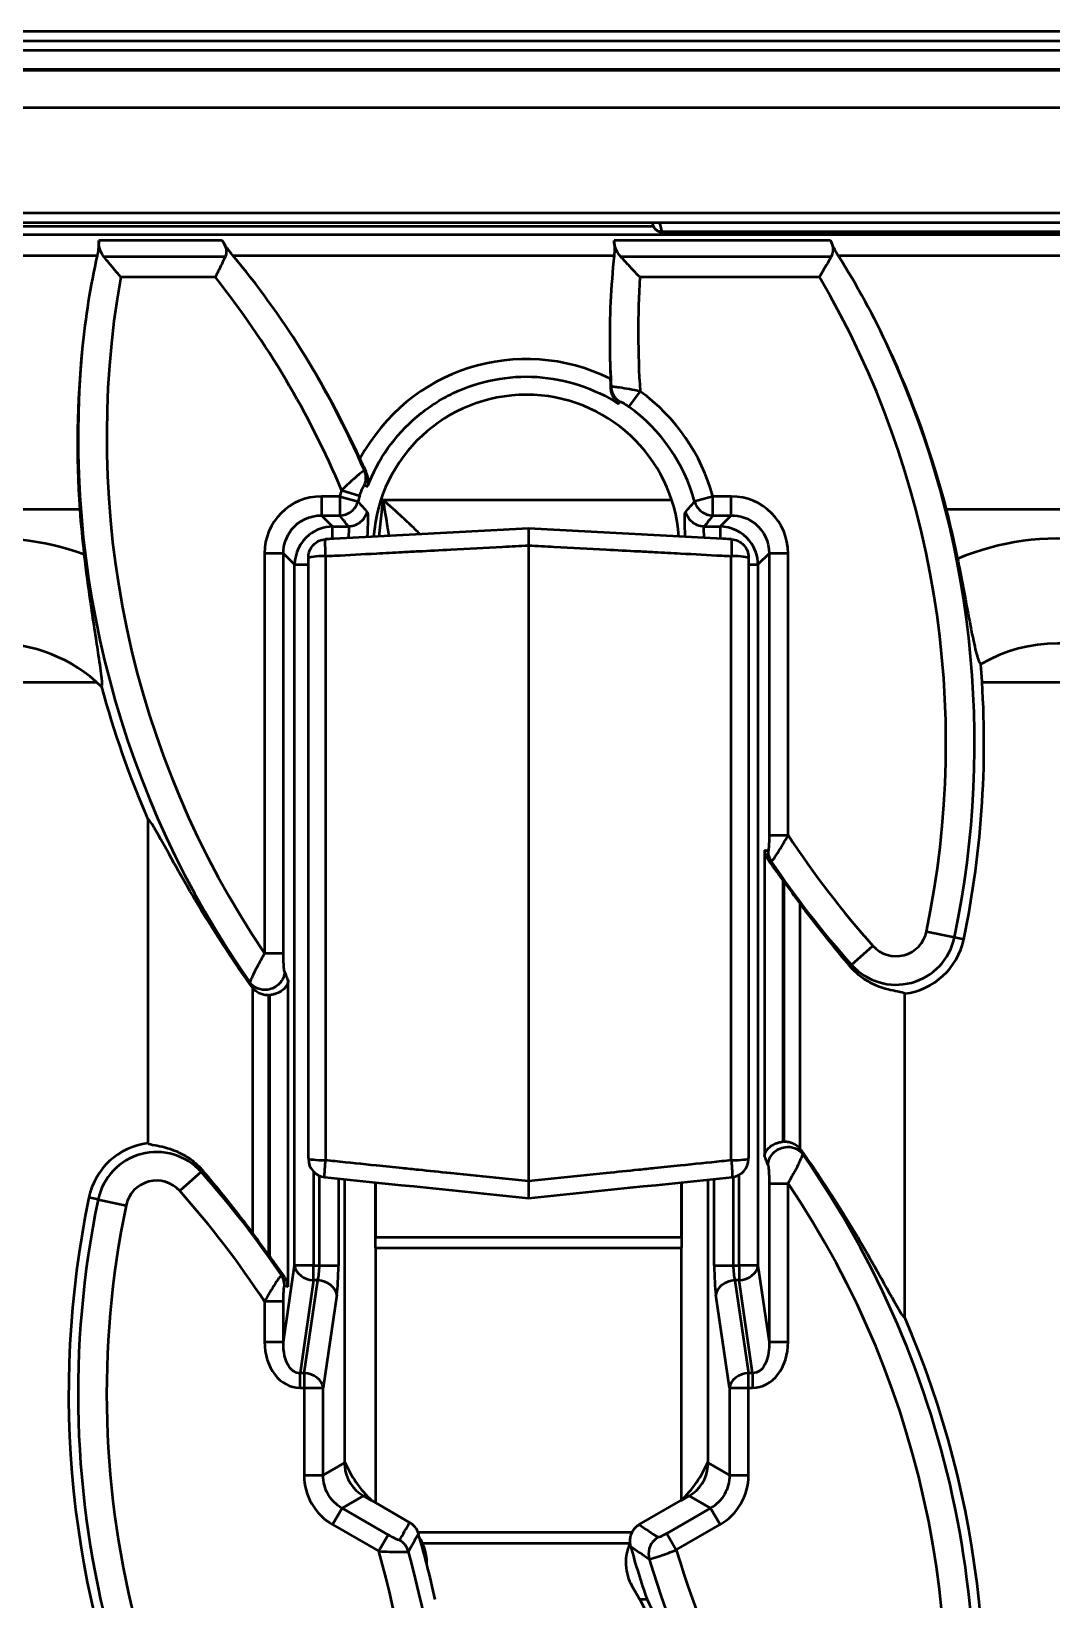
# Model space of a CAD drawing. Header units: millimetres. Extents: x 0 to 2219, y -32 to 1188.
# Drawn here: x 1457.1 to 1510.4, y 516.5 to 598.5 of the extents above; entities that cross this region are included whole.
import ezdxf

# ---------------------------------------------------------------- set-up
doc = ezdxf.new("R2010")
doc.units = ezdxf.units.MM
doc.header["$LTSCALE"] = 2
doc.layers.add('Sichtbar (ISO)', color=7, linetype='Continuous', lineweight=50)
doc.layers.add('Sichtbar schmal (ISO)', color=7, linetype='Continuous', lineweight=50)

msp = doc.modelspace()

# ---------------------------------------------------------------- linework, layer by layer
at = {"layer": 'Sichtbar (ISO)'}
for p, q in [((1597.6788, 598.4711), (1097.6788, 598.4711)), ((1597.6788, 596.4711), (1097.6788, 596.4711)), ((1597.6788, 594.4711), (1097.6788, 594.4711)), ((1364.9418, 588.4711), (1489.8289, 588.4711)), ((1489.6042, 588.2711), (1365.2325, 588.2711)), ((1489.5448, 588.4711), (1489.5795, 588.3417)), ((1489.8289, 588.4711), (1519.5288, 588.4711)), ((1519.4192, 588.4585), (1489.9384, 588.4585)), ((1490.0625, 587.9711), (1519.2952, 587.9711)), ((1459.6223, 573.4711), (1445.0846, 573.4711)), ((1517.3107, 573.4711), (1504.9211, 573.4711)), ((1483.072, 572.4711), (1472.9076, 571.9384)), ((1483.072, 572.4711), (1483.072, 571.5931)), ((1493.2364, 571.9384), (1483.072, 572.4711)), ((1483.072, 571.5931), (1483.072, 538.3478)), ((1493.6724, 571.9154), (1493.6722, 571.9154)), ((1471.572, 570.9665), (1471.572, 570.9228)), ((1471.572, 539.5498), (1471.572, 570.9228)), ((1494.572, 570.9228), (1494.572, 570.9665)), ((1494.572, 570.9228), (1494.572, 539.5498)), ((1463.1831, 557.2702), (1463.1831, 540.3394)), ((1502.7387, 531.2276), (1502.7387, 548.1584)), ((1471.572, 539.5498), (1471.572, 539.5054)), ((1494.572, 539.5054), (1494.572, 539.5498)), ((1473.4609, 538.4539), (1473.4609, 523.6172)), ((1475.072, 538.2884), (1475.072, 535.4271)), ((1475.072, 534.8592), (1475.072, 538.2884)), ((1483.072, 538.3478), (1483.072, 537.4686)), ((1491.072, 535.4271), (1491.072, 538.2884)), ((1491.072, 538.2884), (1491.072, 534.8592)), ((1492.4609, 523.6172), (1492.4609, 538.4311)), ((1475.072, 535.4271), (1491.072, 535.4271)), ((1475.072, 534.8592), (1475.072, 521.5409)), ((1491.072, 521.6831), (1491.072, 534.8592)), ((1474.8907, 521.6444), (1474.4518, 521.8971)), ((1474.8875, 521.6475), (1476.8623, 520.5073)), ((1488.8638, 520.3943), (1491.0343, 521.6475)), ((1491.47, 521.8971), (1491.0311, 521.6444)), ((1488.3755, 519.4089), (1477.5451, 519.4089)), ((1489.5085, 519.4089), (1489.5079, 519.4089)), ((1488.4839, 517.1853), (1488.8962, 516.4711)), ((1489.2694, 516.4711), (1488.8962, 516.4711)), ((1488.8962, 516.4711), (1489.7752, 514.739))]:
    msp.add_line(p, q, dxfattribs=at)
for centre, radius, start, end in [((1490.0625, 588.4711), 0.5, 195, 270), ((1482.9609, 571.4711), 8, 4.212841, 175.871111), ((1509.2545, 577.238), 49.775, 184.340181, 187.070028), ((1456.6673, 561.2598), 49.775, 11.154837, 14.201362), ((1455.1831, 558.4711), 8, 45.770547, 136.483495), ((1510.7387, 558.4711), 8, 0, 120.236291), ((1456.6673, 561.2598), 50.2124, 348.215004, 4.709885), ((1509.2545, 577.238), 50.2124, 195.045515, 203.432382), ((1537.0323, 582.7935), 49.775, 215.357831, 216.964052), ((1502.285, 551.7422), 3.6124, 277.214909, 348.215004), ((1463.6368, 536.7555), 3.6124, 97.214909, 168.215004), ((1472.522, 539.5054), 0.95, 180, 264.128651), ((1493.622, 539.5054), 0.95, 275.871349, 0), ((1509.2545, 527.238), 50.2124, 168.215004, 203.432382), ((1428.8895, 505.7042), 49.775, 35.357831, 36.964052), ((1456.6673, 511.2598), 50.2124, 348.215004, 23.432382), ((1428.8895, 505.7042), 50.4749, 16.105197, 16.363665), ((1428.8895, 505.7042), 50.4749, 14.475124, 16.104712), ((1537.0323, 532.7935), 50.4749, 195.546722, 198.867287), ((1428.8895, 505.7042), 50.4749, 12.316484, 14.47465)]:
    msp.add_arc(centre, radius, start, end, dxfattribs=at)
for centre, major_axis, ratio, start_param, end_param in [((1489.925, 588.9842), (0.1365, -0.5096), 0.947813, 5.8149227, 6.0344777), ((1486.147, 578.9134), (2.652, 33.2633), 0.7958362, 1.3966645, 1.545239), ((1439.3023, 564.2188), (-28.7612, 28.1435), 0.8980388, 4.4502941, 4.6008707), ((1512.3619, 581.4884), (-1.7008, 32.327), 0.7729134, 1.366646, 1.518259), ((1472.0576, 569.464), (-19.5177, 31.9264), 0.8613635, 4.5787865, 4.7274567), ((1509.2545, 576.9112), (0, -49.7524), 0.9999784, 4.6124881, 4.781589), ((1428.8895, 555.3765), (0, 49.8938), 0.9999784, 5.1410677, 5.2722426), ((1537.0323, 582.467), (0, -49.7159), 0.9999784, 4.7243321, 4.7560608), ((1456.6673, 560.9323), (0, 49.8573), 0.9999784, 4.9666113, 5.145853), ((1496.475, 555.2963), (-4.1668, 6.0673), 0.1057175, 1.7031997, 1.7147951), ((1469.486, 549.1499), (0.7119, -0.8256), 0.9975141, 4.6162425, 4.7094492), ((1469.3685, 548.8441), (-0.8629, 0.2267), 0.853178, 1.9219398, 1.9779214), ((1496.5534, 539.6536), (-0.8629, 0.2267), 0.8531678, 5.0635317, 5.1195141), ((1496.4358, 539.3479), (-0.7119, 0.8256), 0.9975142, 4.6162424, 4.7094492), ((2662.0719, 8353.9159), (-12261.0521, 838.7857), 0.6419588, 1.5175994, 1.518471), ((304.0722, 8353.9159), (12261.0521, 838.7857), 0.6419588, 4.7647143, 4.7655859), ((1469.4468, 533.2013), (-4.167, 6.0676), 0.1057224, 4.8447993, 4.856394), ((1478.99, 526.0203), (4.1609, -4.3229), 0.9993402, 4.3437722, 4.764078), ((1475.4759, 523.6345), (-1.7494, -1.01), 0.9900983, 5.7638847, 5.8476693), ((1475.483, 523.6385), (-1.7153, -1.0861), 0.9850957, 5.8061805, 6.7609971), ((1486.9318, 526.0203), (4.1609, 4.3229), 0.9993402, 4.6606999, 5.0810058), ((1490.4388, 523.6385), (1.7153, -1.0861), 0.9850957, 5.8053735, 6.7601902), ((1490.4459, 523.6345), (1.7494, -1.01), 0.9900983, 0.435516, 0.5193006), ((1537.0323, 541.0056), (0, -54.1927), 0.9884519, 5.1822104, 5.2183954)]:
    msp.add_ellipse(centre, major_axis=major_axis, ratio=ratio, start_param=start_param, end_param=end_param, dxfattribs=at)
for points, knots in [([(1460.6134, 587.3863), (1460.6108, 587.3394), (1460.608, 587.2899), (1460.596, 587.1297), (1460.5833, 587.0144), (1460.5605, 586.8839), (1460.5582, 586.8708), (1460.5547, 586.8521), (1460.5536, 586.8465), (1460.5517, 586.8369), (1460.551, 586.8329), (1460.5494, 586.8251), (1460.5487, 586.8215), (1460.547, 586.8129), (1460.546, 586.808), (1460.5424, 586.7907), (1460.5398, 586.7782), (1460.5363, 586.7622), (1460.5355, 586.7586), (1460.5347, 586.755)], [-0.453405151, -0.453405151, -0.453405151, -0.453405151, -0.436171072, -0.436171072, -0.400003943, -0.400003943, -0.39595637, -0.39595637, -0.394235397, -0.394235397, -0.392989709, -0.392989709, -0.391854526, -0.391854526, -0.390337616, -0.390337616, -0.386491703, -0.386491703, -0.385361375, -0.385361375, -0.385361375, -0.385361375]), ([(1460.6199, 587.385), (1460.6199, 587.3857), (1460.6198, 587.3865), (1460.6179, 587.4349), (1460.6203, 587.4855), (1460.6254, 587.5369)], [1.240725162, 1.240725162, 1.240725162, 1.240725162, 1.241037678, 1.241037678, 1.261269776, 1.261269776, 1.261269776, 1.261269776]), ([(1460.8819, 586.6834), (1460.7816, 586.8083), (1460.7054, 586.9595), (1460.6407, 587.1847), (1460.6262, 587.2843), (1460.6199, 587.385)], [-0.145340412, -0.145340412, -0.145340412, -0.145340412, -0.087004822, -0.087004822, -0.047839894, -0.047839894, -0.047839894, -0.047839894]), ([(1467.62, 586.755), (1467.6114, 586.7653), (1467.6028, 586.7757), (1467.5873, 586.7944), (1467.5805, 586.8028), (1467.5693, 586.8165), (1467.565, 586.8219), (1467.5566, 586.8323), (1467.5526, 586.8373), (1467.5434, 586.8488), (1467.5381, 586.8554), (1467.5217, 586.8762), (1467.5105, 586.8905), (1467.4215, 587.0054), (1467.349, 587.1076), (1467.2321, 587.2836), (1467.186, 587.3568), (1467.1179, 587.4648), (1467.0944, 587.5021), (1467.0716, 587.5369)], [-0.37723627, -0.37723627, -0.37723627, -0.37723627, -0.37317926, -0.37317926, -0.3699298, -0.3699298, -0.36785471, -0.36785471, -0.3659181, -0.3659181, -0.36339902, -0.36339902, -0.35792657, -0.35792657, -0.31960397, -0.31960397, -0.29070642, -0.29070642, -0.27414611, -0.27414611, -0.27414611, -0.27414611]), ([(1467.0716, 587.5369), (1467.1655, 587.3886), (1467.2402, 587.2278), (1467.2805, 587.0016), (1467.2832, 586.9085), (1467.2614, 586.7845), (1467.2446, 586.7315), (1467.2225, 586.6834)], [-1.2851344, -1.2851344, -1.2851344, -1.2851344, -1.22132322, -1.22132322, -1.18839654, -1.18839654, -1.16833831, -1.16833831, -1.16833831, -1.16833831]), ([(1487.8999, 586.6834), (1487.7864, 586.809), (1487.6935, 586.9618), (1487.5877, 587.2324), (1487.5574, 587.3875), (1487.548, 587.5369)], [-0.14711711, -0.14711711, -0.14711711, -0.14711711, -0.08667375, -0.08667375, -0.02798107, -0.02798107, -0.02798107, -0.02798107]), ([(1487.548, 587.5369), (1487.5487, 587.5203), (1487.5496, 587.5031), (1487.5548, 587.4105), (1487.5606, 587.3265), (1487.5682, 587.1275), (1487.5686, 587.0117), (1487.5607, 586.8809), (1487.5599, 586.8686), (1487.5586, 586.8509), (1487.5582, 586.8456), (1487.5575, 586.8362), (1487.5572, 586.8323), (1487.5566, 586.8247), (1487.5563, 586.8211), (1487.5555, 586.8125), (1487.5551, 586.8076), (1487.5535, 586.7906), (1487.5524, 586.7785), (1487.5507, 586.7627), (1487.5503, 586.7588), (1487.5499, 586.755)], [-0.460787722, -0.460787722, -0.460787722, -0.460787722, -0.453613238, -0.453613238, -0.423505911, -0.423505911, -0.387472572, -0.387472572, -0.383741174, -0.383741174, -0.382107423, -0.382107423, -0.380906612, -0.380906612, -0.379799553, -0.379799553, -0.378300933, -0.378300933, -0.37463402, -0.37463402, -0.373457297, -0.373457297, -0.373457297, -0.373457297]), ([(1499.2607, 586.755), (1499.2523, 586.7682), (1499.244, 586.7816), (1499.2316, 586.8018), (1499.2274, 586.8086), (1499.2204, 586.8202), (1499.2176, 586.8249), (1499.212, 586.8342), (1499.2092, 586.8388), (1499.2032, 586.849), (1499.1999, 586.8545), (1499.1886, 586.8737), (1499.1806, 586.8875), (1499.1097, 587.011), (1499.0536, 587.1214), (1498.9702, 587.3005), (1498.94, 587.3696), (1498.8957, 587.4703), (1498.8805, 587.5047), (1498.8657, 587.5369)], [-0.369997275, -0.369997275, -0.369997275, -0.369997275, -0.36525296, -0.36525296, -0.362832211, -0.362832211, -0.361171136, -0.361171136, -0.359550138, -0.359550138, -0.35760587, -0.35760587, -0.352805524, -0.352805524, -0.314503403, -0.314503403, -0.288599258, -0.288599258, -0.27396063, -0.27396063, -0.27396063, -0.27396063]), ([(1498.8657, 587.5369), (1498.9312, 587.3876), (1498.977, 587.2277), (1498.9866, 586.9552), (1498.9575, 586.8068), (1498.8901, 586.6834)], [0.02997029, 0.02997029, 0.02997029, 0.02997029, 0.0913638, 0.0913638, 0.14559588, 0.14559588, 0.14559588, 0.14559588]), ([(1461.7635, 585.6227), (1461.762, 585.6245), (1461.7605, 585.6264), (1461.6387, 585.7716), (1461.5183, 585.9156), (1461.2891, 586.1909), (1461.1794, 586.3232), (1461.0082, 586.5303), (1460.9426, 586.6097), (1460.8819, 586.6834)], [-0.00071469, -0.00071469, -0.00071469, -0.00071469, 0, 0, 0.05614574, 0.05614574, 0.11035606, 0.11035606, 0.14665166, 0.14665166, 0.14665166, 0.14665166]), ([(1467.2225, 586.6834), (1467.1689, 586.5712), (1467.1078, 586.4434), (1466.9912, 586.2005), (1466.9381, 586.09), (1466.8284, 585.8623), (1466.7719, 585.7453), (1466.7143, 585.6264), (1466.7134, 585.6245), (1466.7126, 585.6227)], [0.37004796, 0.37004796, 0.37004796, 0.37004796, 0.42048226, 0.42048226, 0.4590929, 0.4590929, 0.49811289, 0.49811289, 0.49872151, 0.49872151, 0.49872151, 0.49872151]), ([(1488.8899, 585.6227), (1488.8882, 585.6245), (1488.8864, 585.6264), (1488.7418, 585.7798), (1488.5986, 585.9324), (1488.3279, 586.222), (1488.1987, 586.3608), (1488.0165, 586.5573), (1487.9564, 586.6223), (1487.8999, 586.6834)], [-0.00075249, -0.00075249, -0.00075249, -0.00075249, 0, 0, 0.06249259, 0.06249259, 0.1222276, 0.1222276, 0.15329503, 0.15329503, 0.15329503, 0.15329503]), ([(1498.8901, 586.6834), (1498.8316, 586.5799), (1498.7657, 586.4634), (1498.6326, 586.2291), (1498.5668, 586.1134), (1498.4305, 585.8745), (1498.3601, 585.7513), (1498.2884, 585.6264), (1498.2874, 585.6245), (1498.2864, 585.6227)], [0.37614005, 0.37614005, 0.37614005, 0.37614005, 0.42365803, 0.42365803, 0.46560045, 0.46560045, 0.50818732, 0.50818732, 0.50881868, 0.50881868, 0.50881868, 0.50881868]), ([(1487.3791, 579.854), (1487.3778, 579.9235), (1487.3759, 579.9961), (1487.3699, 580.1829), (1487.3661, 580.2693), (1487.3649, 580.2965)], [0.000011312, 0.000011312, 0.000011312, 0.000011312, 0.022959401, 0.022959401, 0.057875046, 0.057875046, 0.057875046, 0.057875046]), ([(1487.7705, 578.9985), (1487.7695, 578.9994), (1487.7685, 579.0002), (1487.6616, 579.092), (1487.5701, 579.2116), (1487.4659, 579.4254), (1487.4355, 579.5067), (1487.3937, 579.6755), (1487.3809, 579.7624), (1487.3791, 579.854)], [-0.12484182, -0.12484182, -0.12484182, -0.12484182, -0.12424385, -0.12424385, -0.06268409, -0.06268409, -0.03024726, -0.03024726, -0.00000003, -0.00000003, -0.00000003, -0.00000003]), ([(1474.2677, 576.1159), (1474.2764, 576.097), (1474.3058, 576.0325), (1474.3722, 575.8898), (1474.3982, 575.8344), (1474.4753, 575.6719), (1474.5262, 575.5666), (1474.5736, 575.4716)], [0.000001, 0.000001, 0.000001, 0.000001, 0.006251403, 0.006251403, 0.010293216, 0.010293216, 0.01836345, 0.01836345, 0.01836345, 0.01836345]), ([(1474.673, 574.6831), (1474.6733, 574.6845), (1474.6736, 574.6859), (1474.7022, 574.8085), (1474.7089, 574.9407), (1474.6759, 575.2103), (1474.6366, 575.3457), (1474.5736, 575.4716)], [-0.00062328, -0.00062328, -0.00062328, -0.00062328, 0, 0, 0.05581283, 0.05581283, 0.11161427, 0.11161427, 0.11161427, 0.11161427]), ([(1471.572, 570.9665), (1471.572, 570.9683), (1471.572, 570.9701), (1471.5721, 570.9882), (1471.5727, 571.0048), (1471.5754, 571.0521), (1471.5787, 571.0828), (1471.5929, 571.1741), (1471.6083, 571.234), (1471.6718, 571.4083), (1471.7365, 571.5151), (1471.9031, 571.698), (1472.0035, 571.7723), (1472.227, 571.8782), (1472.3481, 571.9089), (1472.4716, 571.9154)], [-0.00052808, -0.00052808, -0.00052808, -0.00052808, 0, 0, 0.00493118, 0.00493118, 0.01404054, 0.01404054, 0.03228193, 0.03228193, 0.0688436, 0.0688436, 0.10540239, 0.10540239, 0.14196091, 0.14196091, 0.14196091, 0.14196091]), ([(1472.9076, 571.9384), (1472.8862, 571.9373), (1472.8648, 571.9362), (1472.7196, 571.9285), (1472.5957, 571.922), (1472.4719, 571.9154)], [-0.00643391, -0.00643391, -0.00643391, -0.00643391, 0, 0, 0.0372055, 0.0372055, 0.0372055, 0.0372055]), ([(1493.6722, 571.9154), (1493.5483, 571.922), (1493.4245, 571.9285), (1493.2792, 571.9362), (1493.2578, 571.9373), (1493.2364, 571.9384)], [0.106226978, 0.106226978, 0.106226978, 0.106226978, 0.143432458, 0.143432458, 0.149866364, 0.149866364, 0.149866364, 0.149866364]), ([(1493.6724, 571.9154), (1493.796, 571.9089), (1493.917, 571.8782), (1494.1406, 571.7723), (1494.241, 571.698), (1494.4076, 571.5151), (1494.4722, 571.4083), (1494.5357, 571.234), (1494.5511, 571.1741), (1494.5654, 571.0828), (1494.5687, 571.0521), (1494.5714, 571.0048), (1494.5719, 570.9882), (1494.572, 570.9701), (1494.572, 570.9683), (1494.572, 570.9665)], [0, 0, 0, 0, 0.03710964, 0.03710964, 0.07421954, 0.07421954, 0.11133237, 0.11133237, 0.12984875, 0.12984875, 0.13909542, 0.13909542, 0.14410094, 0.14410094, 0.14463698, 0.14463698, 0.14463698, 0.14463698]), ([(1460.7634, 564.2035), (1460.7693, 564.2076), (1460.7744, 564.2149), (1460.7971, 564.271), (1460.8023, 564.3843), (1460.748, 564.9477), (1460.6819, 565.3915), (1460.5011, 566.575), (1460.3534, 567.5038), (1460.0819, 569.3816), (1459.9651, 570.2484), (1459.858, 571.1115)], [-1.78326887, -1.78326887, -1.78326887, -1.78326887, -1.74722855, -1.74722855, -1.59078595, -1.59078595, -1.39715485, -1.39715485, -1.09852638, -1.09852638, -0.86238802, -0.86238802, -0.86238802, -0.86238802]), ([(1505.5019, 570.8893), (1505.5336, 570.7287), (1505.5651, 570.5679), (1505.7412, 569.6636), (1505.8778, 568.9373), (1506.1219, 567.6426), (1506.2295, 567.0745), (1506.4167, 566.1868), (1506.4971, 565.8551), (1506.6215, 565.4935), (1506.6682, 565.4065), (1506.7102, 565.3827)], [-2.63744717, -2.63744717, -2.63744717, -2.63744717, -2.58820798, -2.58820798, -2.36030601, -2.36030601, -2.14359689, -2.14359689, -1.94586937, -1.94586937, -1.80677467, -1.80677467, -1.80677467, -1.80677467]), ([(1468.5979, 548.5223), (1467.9351, 549.4612), (1467.2611, 550.4668), (1465.8573, 552.6943), (1465.149, 553.9152), (1464.188, 555.6329), (1463.7816, 556.3829), (1463.4376, 556.9587), (1463.3604, 557.0811), (1463.2453, 557.2352), (1463.2053, 557.272), (1463.1831, 557.2702)], [-1.1636059, -1.1636059, -1.1636059, -1.1636059, -0.8282199, -0.8282199, -0.4165788, -0.4165788, -0.1554996, -0.1554996, -0.0777498, -0.0777498, -0.0059838, -0.0059838, -0.0059838, -0.0059838]), ([(1495.4056, 555.6636), (1495.4057, 555.6627), (1495.4058, 555.6619), (1495.4177, 555.565), (1495.4429, 555.4678), (1495.5197, 555.2775), (1495.5723, 555.1829), (1495.6395, 555.0947)], [-0.000365583, -0.000365583, -0.000365583, -0.000365583, 0, 0, 0.0404666, 0.0404666, 0.081275979, 0.081275979, 0.081275979, 0.081275979]), ([(1496.3893, 554.0587), (1496.2808, 554.2119), (1496.1664, 554.3728), (1495.9153, 554.7227), (1495.7801, 554.909), (1495.6565, 555.0724), (1495.648, 555.0836), (1495.6395, 555.0947)], [0.22233415, 0.22233415, 0.22233415, 0.22233415, 0.27696814, 0.27696814, 0.34524575, 0.34524575, 0.35028519, 0.35028519, 0.35028519, 0.35028519]), ([(1499.8745, 549.5881), (1499.8301, 549.641), (1499.7855, 549.6941), (1499.0341, 550.5921), (1498.299, 551.5052), (1497.5156, 552.527), (1497.3889, 552.6939), (1497.2615, 552.8631)], [0.70958265, 0.70958265, 0.70958265, 0.70958265, 0.73010989, 0.73010989, 1.0546565, 1.0546565, 1.11670002, 1.11670002, 1.11670002, 1.11670002]), ([(1502.7387, 548.1584), (1502.6883, 548.197), (1502.5594, 548.2285), (1502.0837, 548.3211), (1501.6861, 548.3967), (1501.0783, 548.6557), (1500.8872, 548.7512), (1500.5034, 548.9945), (1500.3115, 549.1431), (1500.0523, 549.389), (1499.9618, 549.4851), (1499.8745, 549.5881)], [0.04336489, 0.04336489, 0.04336489, 0.04336489, 0.19996601, 0.19996601, 0.39993202, 0.39993202, 0.47560066, 0.47560066, 0.55126929, 0.55126929, 0.59299387, 0.59299387, 0.59299387, 0.59299387]), ([(1470.5162, 548.8016), (1470.516, 548.8005), (1470.5159, 548.7994), (1470.5019, 548.7212), (1470.4705, 548.6424), (1470.373, 548.488), (1470.3054, 548.4115), (1470.1224, 548.2663), (1470.0125, 548.2086), (1469.8473, 548.1448), (1469.7886, 548.1263), (1469.6644, 548.096), (1469.599, 548.0847), (1469.5326, 548.0783)], [-0.1427344, -0.1427344, -0.1427344, -0.1427344, -0.14227923, -0.14227923, -0.11013159, -0.11013159, -0.07705583, -0.07705583, -0.03926805, -0.03926805, -0.02003669, -0.02003669, -0.00001489, -0.00001489, -0.00001489, -0.00001489]), ([(1469.4837, 548.0748), (1469.4055, 548.0712), (1469.3269, 548.0774), (1469.1745, 548.1075), (1469.1006, 548.1312), (1468.9589, 548.1952), (1468.8913, 548.2359), (1468.7674, 548.3299), (1468.7107, 548.3834), (1468.6604, 548.4422)], [-0.093172377, -0.093172377, -0.093172377, -0.093172377, -0.069741717, -0.069741717, -0.046689689, -0.046689689, -0.02322216, -0.02322216, -0.000000608, -0.000000608, -0.000000608, -0.000000608]), ([(1495.4056, 539.6962), (1495.4058, 539.6972), (1495.406, 539.6983), (1495.42, 539.7766), (1495.4514, 539.8553), (1495.5488, 540.0098), (1495.6165, 540.0862), (1495.7995, 540.2315), (1495.9093, 540.2892), (1496.0745, 540.3529), (1496.1332, 540.3714), (1496.2574, 540.4017), (1496.3228, 540.4131), (1496.3893, 540.4194)], [-0.14273435, -0.14273435, -0.14273435, -0.14273435, -0.14227919, -0.14227919, -0.11013149, -0.11013149, -0.0770556, -0.0770556, -0.03926758, -0.03926758, -0.02003644, -0.02003644, -0.00001478, -0.00001478, -0.00001478, -0.00001478]), ([(1496.4381, 540.4229), (1496.5164, 540.4265), (1496.5949, 540.4203), (1496.7474, 540.3902), (1496.8212, 540.3665), (1496.9629, 540.3025), (1497.0305, 540.2619), (1497.1544, 540.1678), (1497.2111, 540.1143), (1497.2615, 540.0556)], [-0.093172334, -0.093172334, -0.093172334, -0.093172334, -0.069741685, -0.069741685, -0.046689673, -0.046689673, -0.023222156, -0.023222156, -0.000000608, -0.000000608, -0.000000608, -0.000000608]), ([(1463.1831, 540.3394), (1463.2335, 540.3007), (1463.3624, 540.2692), (1463.8381, 540.1767), (1464.2357, 540.101), (1464.8435, 539.842), (1465.0347, 539.7465), (1465.4184, 539.5032), (1465.6104, 539.3547), (1465.8696, 539.1088), (1465.9601, 539.0126), (1466.0473, 538.9096)], [0.04336489, 0.04336489, 0.04336489, 0.04336489, 0.19996601, 0.19996601, 0.39993202, 0.39993202, 0.47560066, 0.47560066, 0.55126929, 0.55126929, 0.59299387, 0.59299387, 0.59299387, 0.59299387]), ([(1497.3239, 539.9755), (1497.9867, 539.0365), (1498.6608, 538.0309), (1500.0645, 535.8035), (1500.7728, 534.5825), (1501.7338, 532.8648), (1502.1402, 532.1148), (1502.4842, 531.5391), (1502.5614, 531.4167), (1502.6765, 531.2625), (1502.7165, 531.2258), (1502.7387, 531.2276)], [-1.1636059, -1.1636059, -1.1636059, -1.1636059, -0.8282199, -0.8282199, -0.4165788, -0.4165788, -0.1554996, -0.1554996, -0.0777498, -0.0777498, -0.0059838, -0.0059838, -0.0059838, -0.0059838]), ([(1466.0473, 538.9096), (1466.0918, 538.8568), (1466.1363, 538.8036), (1466.8878, 537.9056), (1467.6229, 536.9925), (1468.4062, 535.9707), (1468.5329, 535.8038), (1468.6604, 535.6346)], [0.70958265, 0.70958265, 0.70958265, 0.70958265, 0.73010989, 0.73010989, 1.0546565, 1.0546565, 1.11670002, 1.11670002, 1.11670002, 1.11670002]), ([(1469.5326, 534.4391), (1469.641, 534.2858), (1469.7555, 534.1249), (1470.0066, 533.775), (1470.1417, 533.5888), (1470.2653, 533.4253), (1470.2738, 533.4141), (1470.2823, 533.403)], [0.22233415, 0.22233415, 0.22233415, 0.22233415, 0.27696814, 0.27696814, 0.34524575, 0.34524575, 0.35028519, 0.35028519, 0.35028519, 0.35028519]), ([(1470.5162, 532.8341), (1470.5161, 532.835), (1470.516, 532.8359), (1470.5041, 532.9328), (1470.479, 533.03), (1470.4021, 533.2202), (1470.3495, 533.3148), (1470.2823, 533.403)], [-0.000365581, -0.000365581, -0.000365581, -0.000365581, 0, 0, 0.040466497, 0.040466497, 0.081275753, 0.081275753, 0.081275753, 0.081275753]), ([(1477.3198, 519.9247), (1477.2841, 520.0462), (1477.2245, 520.1603), (1477.0683, 520.3593), (1476.9718, 520.4441), (1476.8623, 520.5073)], [0, 0, 0, 0, 0.03798897, 0.03798897, 0.075911842, 0.075911842, 0.075911842, 0.075911842]), ([(1488.8638, 520.3943), (1488.7794, 520.3456), (1488.7026, 520.2841), (1488.5696, 520.1419), (1488.5134, 520.0613), (1488.417, 519.8668), (1488.3933, 519.7696), (1488.3655, 519.6004), (1488.3637, 519.5016), (1488.3762, 519.4046)], [0, 0, 0, 0, 0.02922015, 0.02922015, 0.05840101, 0.05840101, 0.09435777, 0.09435777, 0.14198746, 0.14198746, 0.14198746, 0.14198746]), ([(1477.7622, 518.3209), (1477.7693, 518.5624), (1477.74, 518.808), (1477.6316, 519.2099), (1477.5485, 519.4469), (1477.3836, 519.7056)], [-0.21962546, -0.21962546, -0.21962546, -0.21962546, -0.09204104, -0.09204104, 0, 0, 0, 0]), ([(1488.3762, 519.4046), (1488.2971, 519.2291), (1488.2375, 519.0436), (1488.1773, 518.732), (1488.1489, 518.5335), (1488.1707, 518.0858), (1488.2043, 517.8883), (1488.3165, 517.5184), (1488.3911, 517.3461), (1488.4839, 517.1853)], [-0.30749087, -0.30749087, -0.30749087, -0.30749087, -0.19142055, -0.19142055, -0.11573013, -0.11573013, -0.05569277, -0.05569277, 0, 0, 0, 0]), ([(1488.3762, 519.4046), (1488.3791, 519.3809), (1488.3829, 519.3577), (1488.3923, 519.3113), (1488.3978, 519.288), (1488.4042, 519.265)], [0.000178825, 0.000178825, 0.000178825, 0.000178825, 0.007228671, 0.007228671, 0.014389797, 0.014389797, 0.014389797, 0.014389797])]:
    msp.add_open_spline(points, degree=3, knots=knots, dxfattribs=at)
for points in [[(1460.6254, 587.5369), (1460.6201, 587.491), (1460.6163, 587.4406), (1460.6134, 587.3863)], [(1472.4719, 571.9154), (1472.4718, 571.9154), (1472.4717, 571.9154), (1472.4716, 571.9154)]]:
    msp.add_open_spline(points, degree=3, dxfattribs=at)
at = {"layer": 'Sichtbar schmal (ISO)'}
for p, q in [((1097.6788, 597.9711), (1597.6788, 597.9711)), ((1597.6788, 597.4711), (1097.6788, 597.4711)), ((1097.6788, 596.4454), (1597.6788, 596.4454)), ((1597.6788, 588.9711), (1097.6788, 588.9711)), ((1490.0625, 587.9956), (1489.9384, 588.4585)), ((1490.0625, 587.9956), (1490.0625, 587.9711)), ((1519.2952, 587.9956), (1490.0625, 587.9956)), ((1517.8661, 587.826), (1365.0973, 587.826)), ((1460.6199, 587.385), (1460.6134, 587.3863)), ((1467.0716, 587.5369), (1460.6254, 587.5369)), ((1498.8657, 587.5369), (1487.548, 587.5369)), ((1364.2779, 586.755), (1460.5347, 586.755)), ((1467.2225, 586.6834), (1460.8819, 586.6834)), ((1467.62, 586.755), (1487.5499, 586.755)), ((1498.8901, 586.6834), (1487.8999, 586.6834)), ((1499.2607, 586.755), (1517.8661, 586.755)), ((1466.7126, 585.6227), (1461.7635, 585.6227)), ((1498.2864, 585.6227), (1488.8899, 585.6227)), ((1487.3982, 579.8761), (1487.3791, 579.854)), ((1488.9179, 579.6607), (1488.3267, 578.8479)), ((1474.5531, 575.4798), (1474.4978, 575.5018)), ((1474.5736, 575.4716), (1474.5531, 575.4798)), ((1472.2557, 574.1539), (1472.2557, 573.1614)), ((1473.2107, 574.1539), (1472.2557, 574.1539)), ((1473.2107, 574.1539), (1473.2107, 573.1614)), ((1473.2107, 574.1539), (1474.1677, 573.8906)), ((1473.3079, 574.4848), (1474.2553, 574.189)), ((1492.7111, 574.1539), (1491.7541, 573.8906)), ((1492.7111, 573.1614), (1492.7111, 574.1539)), ((1493.6661, 574.1539), (1492.7111, 574.1539)), ((1493.6661, 573.1614), (1493.6661, 574.1539)), ((1475.463, 573.9846), (1475.2609, 572.0617)), ((1475.463, 573.9846), (1490.5558, 573.9846)), ((1472.2557, 573.1614), (1473.2107, 573.1614)), ((1472.2557, 573.1614), (1472.8382, 572.5789)), ((1472.8382, 571.9348), (1472.8382, 572.5789)), ((1472.8382, 572.5789), (1473.6651, 572.5789)), ((1492.2567, 572.5789), (1493.0836, 572.5789)), ((1492.7111, 573.1614), (1493.6661, 573.1614)), ((1493.0836, 572.5789), (1493.6661, 573.1614)), ((1493.0836, 572.5789), (1493.0836, 571.9464)), ((1470.2706, 571.1763), (1469.2781, 571.1763)), ((1469.2781, 571.1763), (1469.2781, 550.2642)), ((1470.2706, 550.2642), (1470.2706, 571.1763)), ((1470.8531, 570.5938), (1470.2706, 571.1763)), ((1472.4723, 571.034), (1472.4723, 539.4423)), ((1493.6717, 539.4423), (1493.6717, 571.034)), ((1494.8298, 571.5271), (1494.8294, 571.5271)), ((1495.6512, 571.1763), (1495.0687, 570.5938)), ((1496.6437, 571.1763), (1495.6512, 571.1763)), ((1495.6512, 571.1763), (1495.6512, 556.4409)), ((1496.6437, 556.4409), (1496.6437, 571.1763)), ((1470.8531, 570.5938), (1471.572, 570.5938)), ((1470.8531, 533.9374), (1470.8531, 570.5938)), ((1494.572, 570.5938), (1495.0687, 570.5938)), ((1495.0687, 570.5938), (1495.0687, 533.9374)), ((1460.5171, 564.4334), (1449.8491, 564.4334)), ((1516.0727, 564.4334), (1506.7793, 564.4334)), ((1495.6512, 556.4409), (1496.6437, 556.4409)), ((1495.4056, 555.6636), (1495.4056, 539.6962)), ((1495.6395, 555.0947), (1495.6761, 555.0866)), ((1496.3893, 540.4194), (1496.3893, 554.0587)), ((1496.4381, 540.4229), (1496.4381, 553.9897)), ((1497.2615, 552.8631), (1497.2615, 540.0556)), ((1503.8762, 551.4102), (1505.339, 551.105)), ((1505.339, 551.105), (1505.8213, 551.0044)), ((1470.2706, 550.2642), (1469.2781, 550.2642)), ((1499.9587, 549.6634), (1501.0729, 550.6591)), ((1499.9587, 549.6634), (1499.8745, 549.5881)), ((1470.5162, 532.8341), (1470.5162, 548.8016)), ((1468.6604, 535.6346), (1468.6604, 548.4422)), ((1469.4837, 548.0748), (1469.4837, 534.5081)), ((1469.5326, 548.0783), (1469.5326, 534.4391)), ((1465.9631, 538.8344), (1464.8489, 537.8387)), ((1465.9631, 538.8344), (1466.0473, 538.9096)), ((1471.8456, 538.8384), (1471.8456, 533.9374)), ((1472.1464, 533.9374), (1472.1464, 538.6328)), ((1473.139, 538.487), (1473.139, 533.9374)), ((1492.7828, 533.9374), (1492.7828, 538.4642)), ((1493.7754, 538.5679), (1493.7754, 533.9374)), ((1494.0762, 533.9374), (1494.0762, 538.671)), ((1495.6512, 538.2335), (1496.6437, 538.2335)), ((1495.6512, 538.2335), (1495.6512, 529.9569)), ((1496.6437, 529.9569), (1496.6437, 538.2335)), ((1460.5828, 537.3927), (1460.1006, 537.4933)), ((1460.5828, 537.3927), (1462.0456, 537.0875)), ((1475.072, 534.8592), (1491.072, 534.8592)), ((1470.2706, 529.9569), (1470.8531, 533.9374)), ((1471.8456, 533.9374), (1470.8531, 533.9374)), ((1471.8456, 533.9374), (1472.1464, 533.9374)), ((1471.8456, 533.1714), (1471.8456, 533.9374)), ((1472.1464, 533.9374), (1473.139, 533.9374)), ((1492.7828, 533.9374), (1493.7754, 533.9374)), ((1493.7754, 533.9374), (1494.0762, 533.9374)), ((1494.0762, 533.9374), (1494.0762, 533.1714)), ((1495.0687, 533.9374), (1494.0762, 533.9374)), ((1495.0687, 533.9374), (1495.6512, 529.9569)), ((1470.2823, 533.403), (1470.2457, 533.4112)), ((1471.8456, 533.1714), (1471.1353, 528.3167)), ((1471.3483, 528.3167), (1472.0587, 533.1714)), ((1472.0587, 533.1714), (1471.8456, 533.1714)), ((1494.0762, 533.1714), (1493.8631, 533.1714)), ((1493.8631, 533.1714), (1494.5735, 528.3167)), ((1494.7866, 528.3167), (1494.0762, 533.1714)), ((1473.0513, 532.4053), (1472.3409, 527.5506)), ((1493.5809, 527.5506), (1492.8706, 532.4053)), ((1470.2706, 532.0569), (1469.2781, 532.0569)), ((1469.2781, 532.0569), (1469.2781, 529.9569)), ((1470.2706, 529.9569), (1470.2706, 532.0569)), ((1469.2781, 529.9569), (1470.2706, 529.9569)), ((1495.6512, 529.9569), (1496.6437, 529.9569)), ((1471.3483, 528.3167), (1471.1353, 528.3167)), ((1471.1353, 527.5506), (1471.1353, 528.3167)), ((1471.3483, 528.3167), (1471.3483, 527.5506)), ((1494.5735, 527.5506), (1494.5735, 528.3167)), ((1494.7866, 528.3167), (1494.5735, 528.3167)), ((1494.7866, 528.3167), (1494.7866, 527.5506)), ((1471.1353, 527.5506), (1471.3483, 527.5506)), ((1471.3483, 527.5506), (1472.3409, 527.5506)), ((1471.3483, 527.5506), (1471.3483, 522.9705)), ((1472.3409, 522.9705), (1472.3409, 527.5506)), ((1493.5809, 527.5506), (1494.5735, 527.5506)), ((1493.5809, 527.5506), (1493.5809, 522.9705)), ((1494.5735, 527.5506), (1494.7866, 527.5506)), ((1494.5735, 522.9705), (1494.5735, 527.5506)), ((1472.3409, 522.9705), (1473.4609, 523.6172)), ((1492.4609, 523.6172), (1493.5809, 522.9705)), ((1471.3483, 522.9705), (1472.3409, 522.9705)), ((1493.5809, 522.9705), (1494.5735, 522.9705)), ((1474.4518, 521.8971), (1473.3334, 521.2514)), ((1492.5884, 521.2514), (1491.47, 521.8971)), ((1473.3334, 521.2514), (1472.8372, 520.3918)), ((1475.7419, 519.8609), (1473.3334, 521.2514)), ((1492.5884, 521.2514), (1490.3036, 519.9323)), ((1493.0847, 520.3918), (1492.5884, 521.2514)), ((1472.8372, 520.3918), (1475.2456, 519.0013)), ((1477.2939, 520.0009), (1488.484, 520.0009)), ((1490.3036, 519.9323), (1490.7999, 519.0727)), ((1490.7999, 519.0727), (1493.0847, 520.3918)), ((1475.2385, 518.989), (1475.7409, 519.8593))]:
    msp.add_line(p, q, dxfattribs=at)
for centre, radius, start, end in [((1509.2545, 577.238), 48.2255, 169.987348, 214.009143), ((1428.8895, 555.7042), 48.2255, 22.919199, 38.344442), ((1537.0323, 582.7935), 48.2255, 176.636749, 183.738524), ((1456.6673, 561.2598), 48.2255, 348.215004, 30.343835), ((1509.2545, 577.238), 49.7198, 174.650644, 214.982833), ((1428.8895, 555.7042), 49.7198, 23.464665, 31.757843), ((1537.0323, 582.7935), 49.7198, 181.060549, 183.363915), ((1456.6673, 561.2598), 49.7198, 348.215004, 24.49369), ((1482.9609, 571.4711), 10.1126, 15.384544, 53.968453), ((1482.9609, 571.4711), 9.12, 15.384544, 53.968453), ((1482.9609, 571.4711), 10.1126, 162.661504, 164.615456), ((1482.9609, 571.4711), 9.12, 162.661504, 164.615456), ((1455.1831, 558.4711), 13.4772, 69.703799, 126.960198), ((1510.7387, 558.4711), 13.4772, 52.983411, 112.865234), ((1537.0323, 582.7935), 48.2255, 213.12355, 221.784996), ((1537.0323, 582.7935), 49.7198, 213.892762, 221.784996), ((1502.285, 551.7422), 3.1198, 221.784996, 348.215004), ((1502.285, 551.7422), 1.6255, 221.784996, 348.215004), ((1463.6368, 536.7555), 3.1198, 41.784996, 168.215004), ((1456.6673, 511.2598), 49.7198, 348.215004, 34.982833), ((1428.8895, 505.7042), 49.7198, 33.892762, 41.784996), ((1463.6368, 536.7555), 1.6255, 41.784996, 168.215004), ((1456.6673, 511.2598), 48.2255, 348.215004, 34.009143), ((1509.2545, 527.238), 49.7198, 168.215004, 221.784996), ((1428.8895, 505.7042), 48.2255, 33.12355, 41.784996), ((1509.2545, 527.238), 48.2255, 168.215004, 221.784996), ((1537.0323, 532.7935), 48.2255, 196.529779, 221.784996), ((1428.8895, 505.7042), 48.2255, 348.215004, 16.005378), ((1428.8895, 505.7042), 49.7198, 348.215004, 15.49594), ((1537.0323, 532.7935), 49.7198, 196.602302, 221.784996)]:
    msp.add_arc(centre, radius, start, end, dxfattribs=at)
for centre, major_axis, ratio, start_param, end_param in [((1490.0625, 588.4711), (-0.483, -0.1294), 0.947813, 0, 1.3220887), ((1482.9609, 571.487), (0, 9.8491), 0.9999575, 5.8195905, 7.364714), ((1472.3006, 571.1314), (-2.1531, 2.1531), 0.9852565, 5.5052135, 7.0611571), ((1493.6212, 571.1314), (2.1531, 2.1531), 0.9852565, 5.5052135, 7.0611571), ((1472.522, 570.9228), (-0.95, 0), 0.1171879, 4.7647489, 6.2831853), ((1493.622, 570.9228), (0.95, 0), 0.1171879, 0, 1.5184364), ((1506.2494, 3958.8117), (0, -3404.3111), 0.1218693, 6.2570453, 6.2575023), ((1504.4915, 574.3893), (-34.0751, 3.3072), 0.5983771, 1.3675772, 1.3701437), ((1478.7403, 818.3909), (0.9694, -284.0549), 0.1246412, 5.9630263, 5.9653844), ((1481.2716, 825.1183), (0, -290.0682), 0.1218693, 5.9683997, 5.9711214), ((1481.5353, 831.8257), (0, -297.116), 0.1218693, 5.971122, 5.9739652), ((1484.3865, 256.672), (0, 297.116), 0.1218693, 5.971122, 5.9739652), ((1487.1815, 270.1068), (-0.9694, 284.0549), 0.1246412, 5.9630263, 5.9653844), ((1472.522, 539.5498), (-0.95, 0), 0.1132914, 0, 1.5184364), ((1493.622, 539.5498), (0.95, 0), 0.1132914, 4.7647489, 6.2831853), ((1484.6502, 263.3795), (0, 290.0682), 0.1218693, 5.9683997, 5.9711214), ((1471.8456, 533.9374), (-0.9895, 0.1448), 0.7626782, 0.1895584, 1.6819383), ((1472.8934, 533.9374), (0, -2), 0.1227846, 0.6981318, 1.5707963), ((1493.0284, 533.9374), (0, 2), 0.1227846, 1.5707963, 2.4434608), ((1494.0762, 533.9374), (0.9895, 0.1448), 0.7626782, 4.601247, 6.0936269), ((1461.1292, 513.4449), (-34.7006, 3.1442), 0.607715, 4.5019695, 4.504493), ((1472.0587, 532.4053), (0.9895, -0.1448), 0.7626781, 0.1895584, 1.6819383), ((1493.8631, 532.4053), (-0.9895, -0.1448), 0.7626781, 4.601247, 6.0936269), ((1459.6725, -2870.314), (0, 3404.3111), 0.1218693, 6.2570453, 6.2575023), ((1471.2931, 530.1614), (-0.3797, -2.5947), 0.7626782, 4.9019475, 6.3943273), ((1494.6287, 530.1614), (0.3797, -2.5947), 0.7626782, 6.1720433, 7.6644232), ((1471.3483, 527.5506), (0.9895, -0.1448), 0.7626782, 0.1895584, 1.6819383), ((1494.5735, 527.5506), (-0.9895, -0.1448), 0.7626782, 4.601247, 6.0936269), ((1474.3709, 522.9965), (-2.6241, -1.515), 0.9900983, 5.7638847, 6.8024859), ((1491.551, 522.9965), (2.6241, -1.515), 0.9900983, 5.7638847, 6.8024859), ((-2568.0363, 2854.5264), (4044.3419, -2335.0019), 0.1218693, 0.0001151, 0.0019846), ((-2614.6342, 2774.3576), (4091.7417, -2254.8211), 0.1230788, 6.2820932, 6.2839547), ((1507.0965, 584.6438), (41.3164, -71.5621), 0.7016335, 5.3104452, 5.3261097), ((1476.0348, 518.8708), (0.5502, -0.6842), 0.8530022, 1.1111477, 1.9976542), ((5320.2083, 2610.6302), (-3854.6022, -2066.3565), 0.1220039, 0.0615331, 0.0635253)]:
    msp.add_ellipse(centre, major_axis=major_axis, ratio=ratio, start_param=start_param, end_param=end_param, dxfattribs=at)
for points, knots in [([(1474.673, 574.6831), (1475.2033, 576.0913), (1476.5502, 577.9915), (1479.7378, 580.0521), (1483.5524, 580.7918), (1486.5065, 579.8161), (1487.7705, 578.9985)], [0, 0, 0, 0, 0.2857143, 0.4285714, 0.7142857, 1, 1, 1, 1]), ([(1488.9094, 579.6491), (1488.5412, 579.7258), (1488.1406, 579.7982), (1487.8305, 579.8417), (1487.7142, 579.858), (1487.6117, 579.8703), (1487.5363, 579.8763), (1487.461, 579.8824), (1487.4132, 579.8822), (1487.3982, 579.8761)], [0.00000003, 0.00000003, 0.00000003, 0.00000003, 0.57142857, 0.57142857, 0.57142857, 0.78571429, 0.78571429, 0.78571429, 1, 1, 1, 1]), ([(1487.8566, 579.0992), (1487.8613, 579.1047), (1487.8761, 579.1038), (1487.8994, 579.0964), (1487.9228, 579.089), (1487.9547, 579.0751), (1487.9907, 579.057), (1488.0866, 579.0086), (1488.211, 578.9298), (1488.3256, 578.8464)], [0, 0, 0, 0, 0.21428571, 0.21428571, 0.21428571, 0.42857143, 0.42857143, 0.42857143, 0.99999993, 0.99999993, 0.99999993, 0.99999993]), ([(1474.4978, 575.5018), (1474.4742, 575.4998), (1474.3949, 575.4453), (1474.2861, 575.3606), (1474.1774, 575.276), (1474.0449, 575.1638), (1473.9096, 575.0447), (1473.7066, 574.8661), (1473.5005, 574.6735), (1473.3079, 574.4848)], [0, 0, 0, 0, 0.28571429, 0.28571429, 0.28571429, 0.57142857, 0.57142857, 0.57142857, 0.99999967, 0.99999967, 0.99999967, 0.99999967]), ([(1474.5094, 574.7465), (1474.5628, 574.8842), (1474.6022, 575.146), (1474.541, 575.4002), (1474.4978, 575.5018)], [0, 0, 0, 0, 0.5714286, 1, 1, 1, 1]), ([(1474.2553, 574.189), (1474.2901, 574.3004), (1474.3561, 574.4848), (1474.457, 574.6979), (1474.4997, 574.7503), (1474.5094, 574.7465)], [0.00000071, 0.00000071, 0.00000071, 0.00000071, 0.42857143, 0.71428571, 1, 1, 1, 1]), ([(1474.6333, 573.3527), (1474.5892, 573.1678), (1474.3594, 572.7647), (1473.9185, 572.5819), (1473.6651, 572.5789)], [0, 0, 0, 0, 0.4285714, 1, 1, 1, 1]), ([(1475.463, 573.9846), (1475.5461, 573.494), (1475.63, 572.9989), (1475.7308, 572.3757), (1475.7537, 572.2315), (1475.776, 572.0887)], [-0.6404266, -0.6404266, -0.6404266, -0.6404266, -0.45284274, -0.45284274, -0.39611315, -0.39611315, -0.39611315, -0.39611315]), ([(1477.4067, 572.1735), (1477.3284, 572.2562), (1477.2451, 572.3411), (1477.158, 572.4275), (1476.9542, 572.6299), (1476.7284, 572.8421), (1476.1651, 573.3594), (1475.8124, 573.6734), (1475.463, 573.9846)], [0.26356871, 0.26356871, 0.26356871, 0.26356871, 0.3202133, 0.3202133, 0.3202133, 0.45284274, 0.45284274, 0.6404266, 0.6404266, 0.6404266, 0.6404266]), ([(1492.2567, 572.5789), (1492.0033, 572.5819), (1491.5624, 572.7647), (1491.3326, 573.1678), (1491.2886, 573.3527)], [0, 0, 0, 0, 0.5714286, 1, 1, 1, 1]), ([(1491.7541, 573.8906), (1491.8133, 573.6847), (1491.9413, 573.4981), (1492.1122, 573.3679), (1492.2831, 573.2377), (1492.4969, 573.1638), (1492.7111, 573.1614)], [0, 0, 0, 0, 0.5, 0.5, 0.5, 1, 1, 1, 1]), ([(1470.2706, 571.1763), (1470.2674, 571.6274), (1470.4209, 572.0751), (1470.6967, 572.4223), (1471.0644, 572.8852), (1471.6542, 573.1657), (1472.2557, 573.1614)], [0, 0, 0, 0, 0.42857143, 0.42857143, 0.42857143, 0.99999999, 0.99999999, 0.99999999, 0.99999999]), ([(1472.8382, 572.5789), (1472.3936, 572.5756), (1471.9502, 572.4179), (1471.604, 572.1411), (1471.1424, 571.772), (1470.8575, 571.1866), (1470.8531, 570.5938)], [0.00000002, 0.00000002, 0.00000002, 0.00000002, 0.42857143, 0.42857143, 0.42857143, 0.99999999, 0.99999999, 0.99999999, 0.99999999]), ([(1473.6718, 571.9784), (1473.6783, 572.0519), (1473.6838, 572.1085), (1473.6877, 572.1511), (1473.69, 572.1761), (1473.6909, 572.1861), (1473.6919, 572.1972), (1473.6929, 572.2084), (1473.694, 572.2209), (1473.6961, 572.2479), (1473.6983, 572.2743), (1473.7001, 572.299), (1473.7015, 572.3219), (1473.7116, 572.486), (1473.6987, 572.5579), (1473.6651, 572.5789)], [0.26826421, 0.26826421, 0.26826421, 0.26826421, 0.375, 0.375, 0.375, 0.4375, 0.4375, 0.4375, 0.5, 0.5, 0.5, 0.56125312, 0.56125312, 0.56125312, 0.99999998, 0.99999998, 0.99999998, 0.99999998]), ([(1492.2567, 572.5789), (1492.2335, 572.5644), (1492.2173, 572.522), (1492.2153, 572.4461), (1492.2139, 572.3925), (1492.219, 572.3231), (1492.2258, 572.2483), (1492.2282, 572.2223), (1492.2308, 572.1953), (1492.2335, 572.1672), (1492.2388, 572.1117), (1492.2446, 572.0523), (1492.2501, 571.9901)], [0.00000001, 0.00000001, 0.00000001, 0.00000001, 0.29315177, 0.29315177, 0.29315177, 0.5, 0.5, 0.5, 0.57169585, 0.57169585, 0.57169585, 0.713581, 0.713581, 0.713581, 0.713581]), ([(1495.0687, 570.5938), (1495.0655, 571.0384), (1494.9077, 571.4818), (1494.6309, 571.828), (1494.2618, 572.2896), (1493.6764, 572.5745), (1493.0836, 572.5789)], [0.00000002, 0.00000002, 0.00000002, 0.00000002, 0.42857143, 0.42857143, 0.42857143, 0.99999999, 0.99999999, 0.99999999, 0.99999999]), ([(1493.6661, 573.1614), (1494.1172, 573.1646), (1494.5649, 573.0111), (1494.9121, 572.7353), (1495.3751, 572.3676), (1495.6556, 571.7778), (1495.6512, 571.1763)], [0, 0, 0, 0, 0.42857143, 0.42857143, 0.42857143, 0.99999999, 0.99999999, 0.99999999, 0.99999999]), ([(1472.4723, 571.034), (1472.4697, 571.0936), (1472.4673, 571.153), (1472.4618, 571.3036), (1472.4593, 571.3913), (1472.4551, 571.6003), (1472.4549, 571.7084), (1472.4594, 571.8675), (1472.4645, 571.9124), (1472.4716, 571.9154)], [-0.0072157105, -0.0072157105, -0.0072157105, -0.0072157105, -0.0063137467, -0.0063137467, -0.0048706046, -0.0048706046, -0.0025615772, -0.0025615772, -0.0000789456, -0.0000789456, -0.0000789456, -0.0000789456]), ([(1472.4723, 571.034), (1472.6339, 571.0425), (1472.7955, 571.051), (1473.6789, 571.0976), (1474.4008, 571.1357), (1475.5738, 571.1976), (1476.0249, 571.2214), (1476.7581, 571.26), (1477.04, 571.2749), (1477.886, 571.3195), (1478.4499, 571.3493), (1479.9162, 571.4266), (1480.8185, 571.4742), (1482.1712, 571.5456), (1482.6216, 571.5693), (1483.072, 571.5931)], [-1.1645571, -1.1645571, -1.1645571, -1.1645571, -1.1159629, -1.1159629, -0.8988759, -0.8988759, -0.7631965, -0.7631965, -0.6783969, -0.6783969, -0.5087977, -0.5087977, -0.2374389, -0.2374389, -0.1019866, -0.1019866, -0.1019866, -0.1019866]), ([(1483.072, 571.5931), (1483.5224, 571.5693), (1483.9728, 571.5456), (1485.3256, 571.4742), (1486.2279, 571.4266), (1487.6941, 571.3493), (1488.2581, 571.3195), (1489.104, 571.2749), (1489.386, 571.26), (1490.1191, 571.2214), (1490.5703, 571.1976), (1491.7433, 571.1357), (1492.4651, 571.0976), (1493.3486, 571.051), (1493.5102, 571.0425), (1493.6717, 571.034)], [0.1019866, 0.1019866, 0.1019866, 0.1019866, 0.2374389, 0.2374389, 0.5087977, 0.5087977, 0.6783969, 0.6783969, 0.7631965, 0.7631965, 0.8988759, 0.8988759, 1.1159629, 1.1159629, 1.1645571, 1.1645571, 1.1645571, 1.1645571]), ([(1493.6724, 571.9154), (1493.6796, 571.9124), (1493.6847, 571.8675), (1493.6892, 571.7084), (1493.6889, 571.6003), (1493.6847, 571.3913), (1493.6822, 571.3036), (1493.6768, 571.153), (1493.6744, 571.0936), (1493.6717, 571.034)], [-0.007136771, -0.007136771, -0.007136771, -0.007136771, -0.0046541333, -0.0046541333, -0.0023451059, -0.0023451059, -0.0009019638, -0.0009019638, 0, 0, 0, 0]), ([(1495.6512, 556.4409), (1495.6512, 556.3433), (1495.649, 556.1449), (1495.6384, 555.8646), (1495.6191, 555.662), (1495.6011, 555.622), (1495.5952, 555.6233)], [0, 0, 0, 0, 0.2857143, 0.5714286, 0.8571429, 1, 1, 1, 1]), ([(1495.7608, 555.0678), (1495.7738, 555.0712), (1495.8534, 555.1532), (1496.085, 555.5013), (1496.3675, 555.9648), (1496.5544, 556.285), (1496.6437, 556.4409)], [0, 0, 0, 0, 0.1428571, 0.4285714, 0.7142857, 1, 1, 1, 1]), ([(1495.5952, 555.6233), (1495.5948, 555.5111), (1495.6273, 555.3148), (1495.7146, 555.1377), (1495.7608, 555.0678)], [0, 0, 0, 0, 0.5714286, 1, 1, 1, 1]), ([(1469.2781, 550.2642), (1469.1296, 550.0039), (1468.9871, 549.7432), (1468.8593, 549.4965), (1468.7741, 549.332), (1468.6954, 549.1737), (1468.6323, 549.0358), (1468.6007, 548.9668), (1468.5732, 548.9032), (1468.5526, 548.8499), (1468.532, 548.7966), (1468.5188, 548.7539), (1468.5179, 548.7321)], [0, 0, 0, 0, 0.4285714, 0.4285714, 0.4285714, 0.7142857, 0.7142857, 0.7142857, 0.8571429, 0.8571429, 0.8571429, 1, 1, 1, 1]), ([(1470.3267, 549.3032), (1470.3205, 549.3197), (1470.3091, 549.3772), (1470.2919, 549.5402), (1470.2753, 549.8361), (1470.2706, 550.1041), (1470.2706, 550.2642)], [0, 0, 0, 0, 0.1428571, 0.2857143, 0.5714286, 1, 1, 1, 1]), ([(1470.3267, 549.3032), (1470.3177, 549.0771), (1470.2207, 548.8513), (1470.0596, 548.6807), (1469.8986, 548.5101), (1469.6735, 548.3947), (1469.4389, 548.362), (1469.263, 548.3375), (1469.0816, 548.3596), (1468.9206, 548.4244), (1468.7596, 548.4891), (1468.6189, 548.5965), (1468.5179, 548.7321)], [0, 0, 0, 0, 0.2857143, 0.2857143, 0.2857143, 0.5714286, 0.5714286, 0.5714286, 0.7857143, 0.7857143, 0.7857143, 1, 1, 1, 1]), ([(1495.5952, 539.1945), (1495.6041, 539.4207), (1495.7982, 539.8723), (1496.4171, 540.1896), (1497.0215, 540.116), (1497.3029, 539.9013), (1497.4039, 539.7657)], [0, 0, 0, 0, 0.2857143, 0.5714286, 0.7857143, 1, 1, 1, 1]), ([(1496.6437, 538.2335), (1496.7427, 538.407), (1496.839, 538.5807), (1496.9302, 538.7506), (1497.0215, 538.9205), (1497.1078, 539.0869), (1497.1841, 539.2413), (1497.2223, 539.3186), (1497.2578, 539.3928), (1497.2894, 539.4618), (1497.321, 539.5308), (1497.3487, 539.5946), (1497.3692, 539.6478), (1497.3794, 539.6743), (1497.3879, 539.6982), (1497.3939, 539.7184), (1497.3999, 539.7385), (1497.4035, 539.7547), (1497.4039, 539.7657)], [0, 0, 0, 0, 0.2857143, 0.2857143, 0.2857143, 0.5714286, 0.5714286, 0.5714286, 0.7142857, 0.7142857, 0.7142857, 0.8571429, 0.8571429, 0.8571429, 0.9285714, 0.9285714, 0.9285714, 1, 1, 1, 1]), ([(1472.4249, 538.5605), (1472.424, 538.5605), (1472.4233, 538.5613), (1472.4152, 538.5783), (1472.416, 538.6755), (1472.4303, 538.9308), (1472.4389, 539.0514), (1472.4565, 539.2668), (1472.4641, 539.3545), (1472.4723, 539.4423)], [-0.0072265873, -0.0072265873, -0.0072265873, -0.0072265873, -0.0069088392, -0.0069088392, -0.0034811981, -0.0034811981, -0.0013389223, -0.0013389223, 0, 0, 0, 0]), ([(1483.072, 538.3478), (1482.6178, 538.3946), (1482.1636, 538.4414), (1480.8094, 538.5809), (1479.9094, 538.6737), (1478.4469, 538.8246), (1477.8843, 538.8827), (1477.0406, 538.9698), (1476.7593, 538.9989), (1476.0281, 539.0745), (1475.5781, 539.121), (1474.4081, 539.2419), (1473.6881, 539.3164), (1472.8029, 539.4081), (1472.6376, 539.4252), (1472.4723, 539.4423)], [0.1006022, 0.1006022, 0.1006022, 0.1006022, 0.2376844, 0.2376844, 0.5093236, 0.5093236, 0.6790981, 0.6790981, 0.7639854, 0.7639854, 0.899805, 0.899805, 1.1171164, 1.1171164, 1.1670056, 1.1670056, 1.1670056, 1.1670056]), ([(1493.6717, 539.4423), (1493.5065, 539.4252), (1493.3412, 539.4081), (1492.4559, 539.3164), (1491.7359, 539.2419), (1490.5659, 539.121), (1490.116, 539.0745), (1489.3847, 538.9989), (1489.1035, 538.9698), (1488.2597, 538.8827), (1487.6972, 538.8246), (1486.2347, 538.6737), (1485.3347, 538.5809), (1483.9804, 538.4414), (1483.5262, 538.3946), (1483.072, 538.3478)], [-1.1670056, -1.1670056, -1.1670056, -1.1670056, -1.1171164, -1.1171164, -0.899805, -0.899805, -0.7639854, -0.7639854, -0.6790981, -0.6790981, -0.5093236, -0.5093236, -0.2376844, -0.2376844, -0.1006022, -0.1006022, -0.1006022, -0.1006022]), ([(1493.6717, 539.4423), (1493.6799, 539.3545), (1493.6876, 539.2668), (1493.7052, 539.0514), (1493.7137, 538.9308), (1493.7281, 538.6755), (1493.7289, 538.5783), (1493.7208, 538.5613), (1493.72, 538.5605), (1493.7192, 538.5605)], [-0.0107113787, -0.0107113787, -0.0107113787, -0.0107113787, -0.0093724563, -0.0093724563, -0.0072301806, -0.0072301806, -0.0038025394, -0.0038025394, -0.0034847913, -0.0034847913, -0.0034847913, -0.0034847913]), ([(1495.5952, 539.1945), (1495.5982, 539.1863), (1495.6042, 539.1634), (1495.6148, 539.1002), (1495.6257, 538.9984), (1495.6387, 538.812), (1495.6486, 538.5543), (1495.6512, 538.3402), (1495.6512, 538.2335)], [0, 0, 0, 0, 0.0714286, 0.1428571, 0.2857143, 0.4285714, 0.7142857, 1, 1, 1, 1]), ([(1470.1611, 533.43), (1470.148, 533.4266), (1470.0684, 533.3445), (1469.8368, 532.9964), (1469.5543, 532.533), (1469.3674, 532.2127), (1469.2781, 532.0569)], [0, 0, 0, 0, 0.1428571, 0.4285714, 0.7142857, 1, 1, 1, 1]), ([(1470.3267, 532.8745), (1470.327, 532.9867), (1470.2945, 533.1829), (1470.2073, 533.36), (1470.1611, 533.43)], [0, 0, 0, 0, 0.5714286, 1, 1, 1, 1]), ([(1470.2706, 532.0569), (1470.2706, 532.1545), (1470.2728, 532.3528), (1470.2835, 532.6332), (1470.3027, 532.8357), (1470.3207, 532.8757), (1470.3267, 532.8745)], [0, 0, 0, 0, 0.2857143, 0.5714286, 0.8571429, 1, 1, 1, 1]), ([(1471.1353, 528.3167), (1470.9192, 528.3038), (1470.4405, 528.5772), (1470.2485, 529.4355), (1470.2706, 529.9569)], [0, 0, 0, 0, 0.42857143, 0.99999994, 0.99999994, 0.99999994, 0.99999994]), ([(1495.6512, 529.9569), (1495.6678, 529.5658), (1495.5385, 528.6858), (1495.0746, 528.2996), (1494.7866, 528.3167)], [0, 0, 0, 0, 0.4285714, 1, 1, 1, 1]), ([(1490.3036, 519.9323), (1490.2116, 519.8792), (1489.9885, 519.7614), (1489.8597, 519.7208), (1489.8437, 519.7314)], [0, 0, 0, 0, 0.4285714, 1, 1, 1, 1]), ([(1476.3383, 519.5813), (1476.3331, 519.5724), (1476.2827, 519.5841), (1476.0787, 519.6735), (1475.8876, 519.7768), (1475.7419, 519.8609)], [0, 0, 0, 0, 0.28571429, 0.42857143, 0.99999995, 0.99999995, 0.99999995, 0.99999995]), ([(1489.8437, 519.7314), (1489.6258, 519.6035), (1489.3344, 519.2291), (1489.333, 518.7686), (1489.3853, 518.5872)], [0, 0, 0, 0, 0.5714286, 1, 1, 1, 1]), ([(1489.3853, 518.5872), (1489.4249, 518.5833), (1489.8124, 518.7013), (1490.5098, 518.9608), (1490.7999, 519.0727)], [0.00000002, 0.00000002, 0.00000002, 0.00000002, 0.57142857, 1, 1, 1, 1]), ([(1475.2456, 519.0013), (1475.616, 518.9816), (1476.0104, 518.9662), (1476.3346, 518.9634), (1476.4157, 518.9628), (1476.4917, 518.9627), (1476.5583, 518.9642), (1476.6915, 518.9671), (1476.7828, 518.9749), (1476.802, 518.9879)], [0.00000003, 0.00000003, 0.00000003, 0.00000003, 0.57142857, 0.57142857, 0.57142857, 0.71428571, 0.71428571, 0.71428571, 1, 1, 1, 1])]:
    msp.add_open_spline(points, degree=3, knots=knots, dxfattribs=at)
for points in [[(1487.8566, 579.0992), (1487.5943, 579.2684), (1487.4188, 579.5658), (1487.3982, 579.8761)], [(1487.7705, 578.9985), (1487.7992, 579.0321), (1487.8279, 579.0657), (1487.8566, 579.0992)], [(1474.5094, 574.7465), (1474.564, 574.7254), (1474.6185, 574.7043), (1474.673, 574.6831)], [(1473.2107, 573.1614), (1473.4249, 573.1638), (1473.8526, 573.3116), (1474.1085, 573.6847), (1474.1677, 573.8906)], [(1474.1677, 573.8906), (1474.3195, 573.7104), (1474.4746, 573.5311), (1474.6333, 573.3527)], [(1474.6333, 573.3527), (1474.7119, 573.2643), (1474.673, 572.7029), (1474.6506, 572.0301)], [(1491.2708, 572.0418), (1491.2481, 572.7107), (1491.2095, 573.2639), (1491.2886, 573.3527)], [(1491.2886, 573.3527), (1491.4473, 573.5311), (1491.6023, 573.7104), (1491.7541, 573.8906)], [(1473.6651, 572.5789), (1473.51, 572.773), (1473.3587, 572.9672), (1473.2107, 573.1614)], [(1492.7111, 573.1614), (1492.5631, 572.9672), (1492.4118, 572.773), (1492.2567, 572.5789)], [(1472.0587, 533.1714), (1472.1172, 533.3712), (1472.1464, 533.6665), (1472.1464, 533.9374)], [(1493.7754, 533.9374), (1493.7754, 533.6665), (1493.8046, 533.3712), (1493.8631, 533.1714)], [(1473.3334, 521.2514), (1473.0314, 521.4241), (1472.5233, 521.9298), (1472.3394, 522.6226), (1472.3409, 522.9705)], [(1493.5809, 522.9705), (1493.5824, 522.6226), (1493.3985, 521.9298), (1492.8904, 521.4241), (1492.5884, 521.2514)]]:
    msp.add_open_spline(points, degree=3, dxfattribs=at)

doc.saveas('drawing.dxf')
